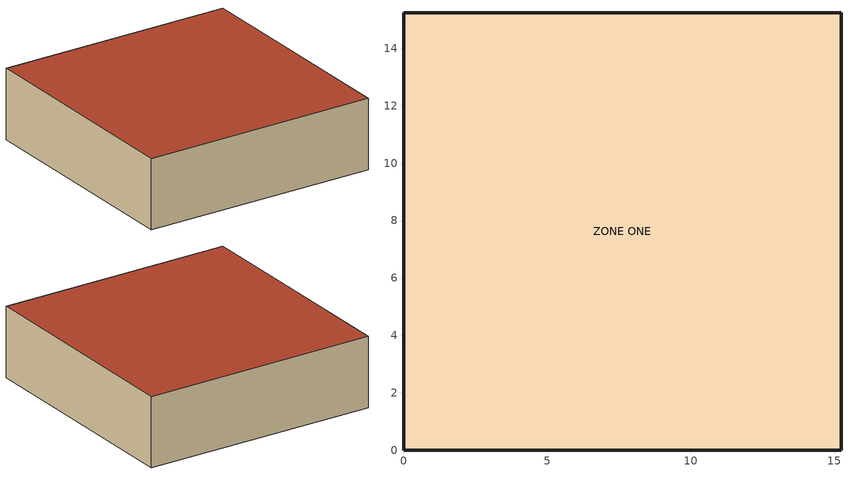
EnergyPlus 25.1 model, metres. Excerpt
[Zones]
ZONE ONE
 floor adiabatic (FLOOR): 15.24,0 0,0 0,15.24 15.24,15.24 z0
 wall outside (R13WALL): 0,0 15.24,0 15.24,15.24 0,15.24 0,0 z0:4.57
 roof outside (ROOF31): 0,15.24 0,0 15.24,0 15.24,15.24 z4.57
[Building]
PVWatts Test Case: North Axis {deg}=0; Terrain=Suburbs; Loads Convergence Tolerance Value {W}=0.04; Temperature Convergence Tolerance Value {deltaC}=0.4; Solar Distribution=FullInteriorAndExterior; Maximum Number of Warmup Days=25; Minimum Number of Warmup Days=6
[Site:Location]
Phoenix Sky Harbor Intl Ap_AZ_USA Design_Conditions: Latitude {deg}=33.45; Longitude {deg}=-111.98; Time Zone {hr}=-7; Elevation {m}=337
[SizingPeriod:DesignDay] Day of Month=21; Dry-Bulb Temperature Range Modifier Type=DefaultMultipliers; Humidity Condition Type=Wetbulb; Barometric Pressure {Pa}=97342; Rain Indicator=No; Snow Indicator=No; Daylight Saving Time Indicator=No
Name | Month | Day Type | Maximum Dry-Bulb Temperature {C} | Daily Dry-Bulb Temperature Range {deltaC} | Wetbulb or DewPoint at Maximum Dry-Bulb {C} | Wind Speed {m/s} | Wind Direction {deg} | Solar Model Indicator | Sky Clearness | ASHRAE Clear Sky Optical Depth for Beam Irradiance (taub) | ASHRAE Clear Sky Optical Depth for Diffuse Irradiance (taud)
Phoenix Sky Harbor Intl Ap Ann Htg 99% Condns DB | 12 | WinterDesignDay | 5.2 | 0 | 5.2 | 1.7 | 100 | ASHRAEClearSky | 0
Phoenix Sky Harbor Intl Ap Ann Clg 1% Condns DB=>MWB | 7 | SummerDesignDay | 42.3 | 12 | 21 | 4.1 | 260 | ASHRAETau |  | 0.588 | 1.653
[Material:NoMass] Roughness=Rough; Thermal Absorptance=0.9; Solar Absorptance=0.75; Visible Absorptance=0.75
Name | Thermal Resistance {m2-K/W}
R13LAYER | 2.290965
R31LAYER | 5.456
[Material]
C5 - 4 IN HW CONCRETE: Roughness=MediumRough; Thickness {m}=0.101498; Conductivity {W/m-K}=1.729577; Density {kg/m3}=2242.585; Specific Heat {J/kg-K}=836.8; Thermal Absorptance=0.9; Solar Absorptance=0.65; Visible Absorptance=0.65
[Construction]
R13WALL: R13LAYER
FLOOR: C5 - 4 IN HW CONCRETE
ROOF31: R31LAYER
[Zone]
ZONE ONE: Type=1; Multiplier=1; Ceiling Height {m}=autocalculate; Volume {m3}=autocalculate
[ElectricLoadCenter:Distribution]
ELC1: Generator List=PVList1; Generator Operation Scheme Type=Baseload; Generator Demand Limit Scheme Purchased Electric Demand Limit {W}=0; Electrical Buss Type=DirectCurrentWithInverter; Inverter=Inverter1
[ElectricLoadCenter:Inverter:PVWatts]
Inverter1: DC to AC Size Ratio=1.1; Inverter Efficiency=0.96
[ElectricLoadCenter:Generators]
PVList1: Generator 1=PVWatts1; Generator 1 Rated Electric Power Output {W}=4000; Generator 2=PVWatts2; Generator 2 Rated Electric Power Output {W}=3000; Generator 3=PVWatts3; Generator 3 Rated Electric Power Output {W}=3000
[Generator:PVWatts] PVWatts Version=5; Array Type=FixedOpenRack; System Losses=0.14
Name | DC System Capacity {W} | Module Type | Array Geometry Type | Tilt Angle {deg} | Azimuth Angle {deg} | Surface
PVWatts1 | 4000 | Standard | TiltAzimuth | 20 | 180
PVWatts2 | 3000 | Premium | Surface |  |  | FlatSurface
PVWatts3 | 3000 | Premium | Surface |  |  | FlatSurfaceShadetoEast
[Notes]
Phoenix Sky Harbor Intl Ap_AZ_USA Annual Heating 99%, MaxDB=5.2°C
Phoenix Sky Harbor Intl Ap_AZ_USA Annual Cooling (DB=>MWB) 1%, MaxDB=42.3°C MWB=21°C
